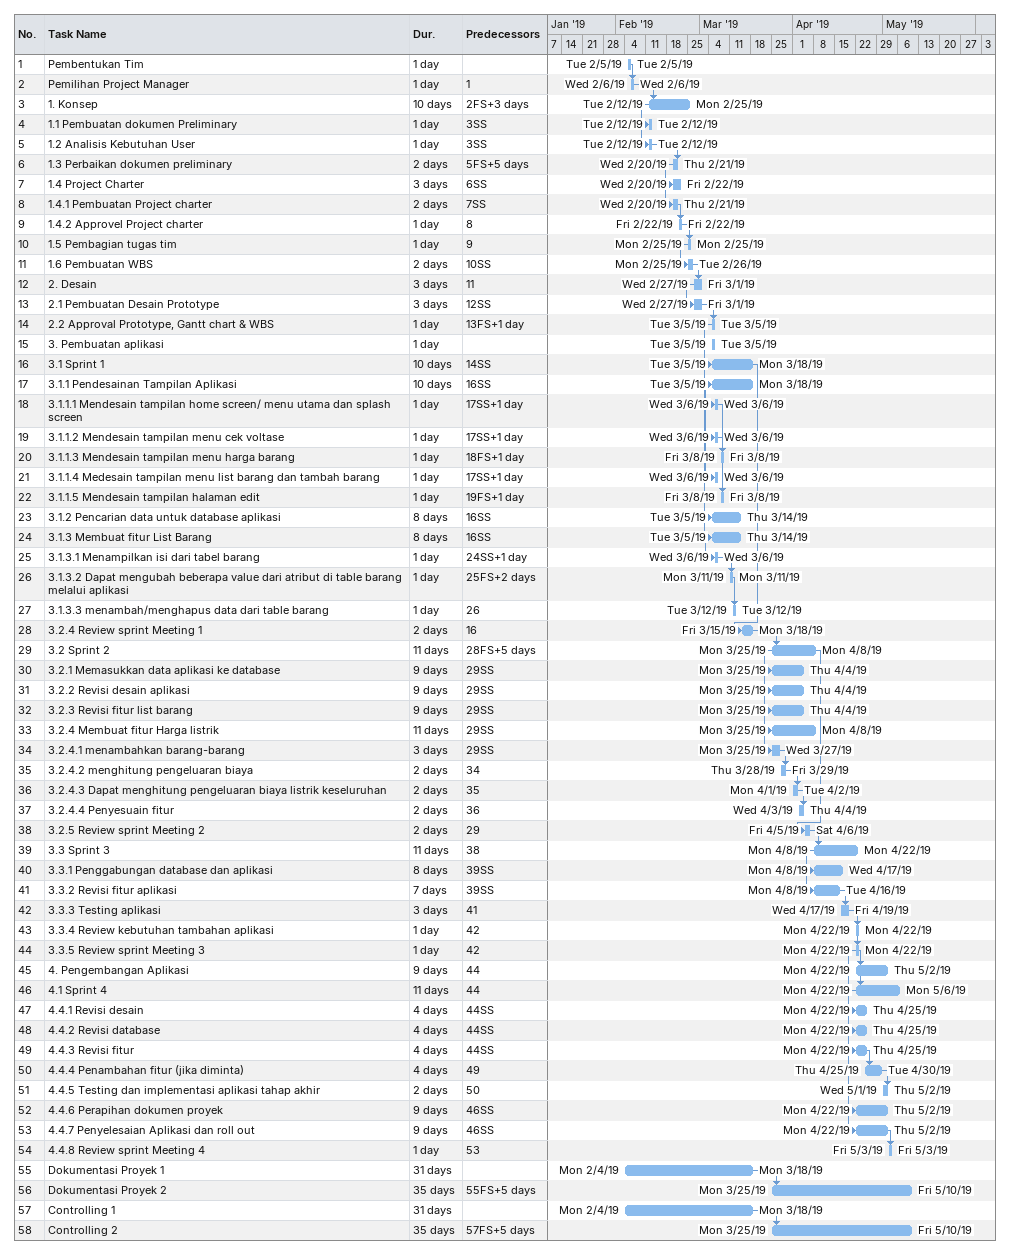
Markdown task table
| ID | Task | Duration | Start | Finish | Predecessors |
|---|---|---|---|---|---|
| 1 | Pembentukan Tim | 1d | 2019-02-05 | 2019-02-05 |  |
| 2 | Pemilihan Project Manager | 1d | 2019-02-06 | 2019-02-06 | 1 |
| 3 | 1. Konsep | 10d | 2019-02-12 | 2019-02-25 | 2FS+3d |
| 4 | 1.1 Pembuatan dokumen Preliminary | 1d | 2019-02-12 | 2019-02-12 | 3SS |
| 5 | 1.2 Analisis Kebutuhan User | 1d | 2019-02-12 | 2019-02-12 | 3SS |
| 6 | 1.3 Perbaikan dokumen preliminary | 2d | 2019-02-20 | 2019-02-21 | 5FS+5d |
| 7 | 1.4 Project Charter | 3d | 2019-02-20 | 2019-02-22 | 6SS |
| 8 | 1.4.1 Pembuatan Project charter | 2d | 2019-02-20 | 2019-02-21 | 7SS |
| 9 | 1.4.2 Approvel Project charter | 1d | 2019-02-22 | 2019-02-22 | 8 |
| 10 | 1.5 Pembagian tugas tim | 1d | 2019-02-25 | 2019-02-25 | 9 |
| 11 | 1.6 Pembuatan WBS | 2d | 2019-02-25 | 2019-02-26 | 10SS |
| 12 | 2. Desain | 3d | 2019-02-27 | 2019-03-01 | 11 |
| 13 | 2.1 Pembuatan Desain Prototype | 3d | 2019-02-27 | 2019-03-01 | 12SS |
| 14 | 2.2 Approval Prototype, Gantt chart & WBS | 1d | 2019-03-05 | 2019-03-05 | 13FS+1d |
| 15 | 3. Pembuatan aplikasi | 1d | 2019-03-05 | 2019-03-05 |  |
| 16 | 3.1 Sprint 1 | 10d | 2019-03-05 | 2019-03-18 | 14SS |
| 17 | 3.1.1 Pendesainan Tampilan Aplikasi | 10d | 2019-03-05 | 2019-03-18 | 16SS |
| 18 | 3.1.1.1 Mendesain tampilan home screen/ menu utama dan splash screen | 1d | 2019-03-06 | 2019-03-06 | 17SS+1d |
| 19 | 3.1.1.2 Mendesain tampilan menu cek voltase | 1d | 2019-03-06 | 2019-03-06 | 17SS+1d |
| 20 | 3.1.1.3 Mendesain tampilan menu harga barang | 1d | 2019-03-08 | 2019-03-08 | 18FS+1d |
| 21 | 3.1.1.4 Medesain tampilan menu list barang dan tambah barang | 1d | 2019-03-06 | 2019-03-06 | 17SS+1d |
| 22 | 3.1.1.5 Mendesain tampilan halaman edit | 1d | 2019-03-08 | 2019-03-08 | 19FS+1d |
| 23 | 3.1.2 Pencarian data untuk database aplikasi | 8d | 2019-03-05 | 2019-03-14 | 16SS |
| 24 | 3.1.3 Membuat fitur List Barang | 8d | 2019-03-05 | 2019-03-14 | 16SS |
| 25 | 3.1.3.1 Menampilkan isi dari tabel barang | 1d | 2019-03-06 | 2019-03-06 | 24SS+1d |
| 26 | 3.1.3.2 Dapat mengubah beberapa value dari atribut di table barang melalui aplikasi | 1d | 2019-03-11 | 2019-03-11 | 25FS+2d |
| 27 | 3.1.3.3 menambah/menghapus data dari table barang | 1d | 2019-03-12 | 2019-03-12 | 26 |
| 28 | 3.2.4 Review sprint Meeting 1 | 2d | 2019-03-15 | 2019-03-18 | 16 |
| 29 | 3.2 Sprint 2 | 11d | 2019-03-25 | 2019-04-08 | 28FS+5d |
| 30 | 3.2.1 Memasukkan data aplikasi ke database | 9d | 2019-03-25 | 2019-04-04 | 29SS |
| 31 | 3.2.2 Revisi desain aplikasi | 9d | 2019-03-25 | 2019-04-04 | 29SS |
| 32 | 3.2.3 Revisi fitur list barang | 9d | 2019-03-25 | 2019-04-04 | 29SS |
| 33 | 3.2.4 Membuat fitur Harga listrik | 11d | 2019-03-25 | 2019-04-08 | 29SS |
| 34 | 3.2.4.1 menambahkan barang-barang | 3d | 2019-03-25 | 2019-03-27 | 29SS |
| 35 | 3.2.4.2 menghitung pengeluaran biaya | 2d | 2019-03-28 | 2019-03-29 | 34 |
| 36 | 3.2.4.3 Dapat menghitung pengeluaran biaya listrik keseluruhan | 2d | 2019-04-01 | 2019-04-02 | 35 |
| 37 | 3.2.4.4 Penyesuain fitur | 2d | 2019-04-03 | 2019-04-04 | 36 |
| 38 | 3.2.5 Review sprint Meeting 2 | 2d | 2019-04-05 | 2019-04-06 | 29 |
| 39 | 3.3 Sprint 3 | 11d | 2019-04-08 | 2019-04-22 | 38 |
| 40 | 3.3.1 Penggabungan database dan aplikasi | 8d | 2019-04-08 | 2019-04-17 | 39SS |
| 41 | 3.3.2 Revisi fitur aplikasi | 7d | 2019-04-08 | 2019-04-16 | 39SS |
| 42 | 3.3.3 Testing aplikasi | 3d | 2019-04-17 | 2019-04-19 | 41 |
| 43 | 3.3.4 Review kebutuhan tambahan aplikasi | 1d | 2019-04-22 | 2019-04-22 | 42 |
| 44 | 3.3.5 Review sprint Meeting 3 | 1d | 2019-04-22 | 2019-04-22 | 42 |
| 45 | 4. Pengembangan Aplikasi | 9d | 2019-04-22 | 2019-05-02 | 44 |
| 46 | 4.1 Sprint 4 | 11d | 2019-04-22 | 2019-05-06 | 44 |
| 47 | 4.4.1 Revisi desain | 4d | 2019-04-22 | 2019-04-25 | 44SS |
| 48 | 4.4.2 Revisi database | 4d | 2019-04-22 | 2019-04-25 | 44SS |
| 49 | 4.4.3 Revisi fitur | 4d | 2019-04-22 | 2019-04-25 | 44SS |
| 50 | 4.4.4 Penambahan fitur (jika diminta) | 4d | 2019-04-25 | 2019-04-30 | 49 |
| 51 | 4.4.5 Testing dan implementasi aplikasi tahap akhir | 2d | 2019-05-01 | 2019-05-02 | 50 |
| 52 | 4.4.6 Perapihan dokumen proyek | 9d | 2019-04-22 | 2019-05-02 | 46SS |
| 53 | 4.4.7 Penyelesaian Aplikasi dan roll out | 9d | 2019-04-22 | 2019-05-02 | 46SS |
| 54 | 4.4.8 Review sprint Meeting 4 | 1d | 2019-05-03 | 2019-05-03 | 53 |
| 55 | Dokumentasi Proyek 1 | 31d | 2019-02-04 | 2019-03-18 |  |
| 56 | Dokumentasi Proyek 2 | 35d | 2019-03-25 | 2019-05-10 | 55FS+5d |
| 57 | Controlling 1 | 31d | 2019-02-04 | 2019-03-18 |  |
| 58 | Controlling 2 | 35d | 2019-03-25 | 2019-05-10 | 57FS+5d |
